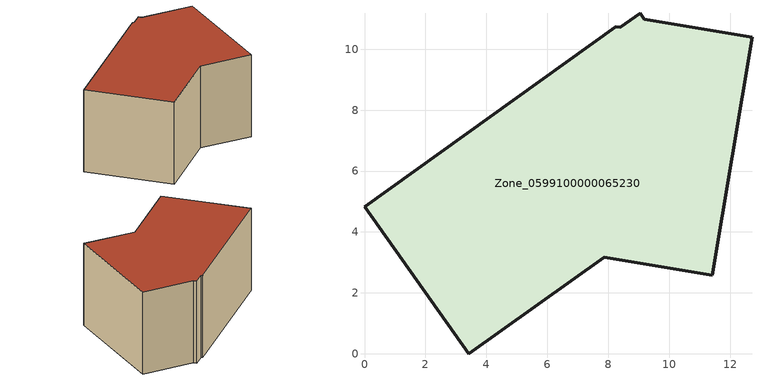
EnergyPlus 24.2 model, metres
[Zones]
Zone_0599100000065230
 floor ground (C_G): 7.87,3.17 3.42,0 0,4.83 8.24,10.73 8.4,10.71 9.05,11.18 9.19,10.99 12.72,10.4 11.41,2.58 z0
 wall outside (C_F): 8.24,10.73 0,4.83 3.42,0 7.87,3.17 11.41,2.58 12.72,10.4 9.19,10.99 9.05,11.18 8.4,10.71 8.24,10.73 z0:5.69
 roof outside (C_R): 8.4,10.71 8.24,10.73 0,4.83 3.42,0 7.87,3.17 11.41,2.58 12.72,10.4 9.19,10.99 9.05,11.18 z5.69
[BUILDING]
Pand.0599100000065230: North Axis=0; Terrain=City; Loads Convergence Tolerance Value=0.04; Temperature Convergence Tolerance Value=0.4; Solar Distribution=FullExterior; Maximum Number of Warmup Days=25; Minimum Number of Warmup Days=1
[Site:Location]
Rotterdam.The.Hague.AP_ZH_NLD Design_Conditions: Latitude=51.96; Longitude=4.45; Time Zone=1; Elevation=-4.5
[SITE:GROUNDTEMPERATURE:BUILDINGSURFACE]
18, 18, 18, 18, 18, 18, 18, 18, 18, 18, 18, 18
[MATERIAL] Thermal Absorptance=0.9; Solar Absorptance=0.7; Visible Absorptance=0.7
Name | Roughness | Thickness | Conductivity | Density | Specific Heat
G.TC.1975-1991 | MediumSmooth | 0.15 | 0.288461 | 540 | 1210
F.TC.1975-1991 | Rough | 0.3 | 0.230769 | 1920 | 840
R.TC.1975-1991 | MediumRough | 0.2 | 0.153846 | 1500 | 1000
[CONSTRUCTION]
C_G: G.TC.1975-1991
C_F: F.TC.1975-1991
C_R: R.TC.1975-1991
[ZONE]
Zone_0599100000065230: Type=1; Multiplier=1; Ceiling Height=Autocalculate; Volume=Autocalculate; Floor Area=autocalculate; Part of Total Floor Area=Yes
[ZONEINFILTRATION:DESIGNFLOWRATE]
Infil_Zone_0599100000065230: Zone or ZoneList or Space or SpaceList=Zone_0599100000065230; Schedule=AlwaysOn; Design Flow Rate Calculation Method=Flow/Area; Flow Rate per Floor Area=0.003; Constant Term Coefficient=1; Temperature Term Coefficient=0; Velocity Term Coefficient=0; Velocity Squared Term Coefficient=0
[HVACTEMPLATE:ZONE:IDEALLOADSAIRSYSTEM]
Zone_0599100000065230: Maximum Heating Supply Air Temperature=50; Minimum Cooling Supply Air Temperature=13; Maximum Heating Supply Air Humidity Ratio=0.0156; Minimum Cooling Supply Air Humidity Ratio=0.0077; Heating Limit=NoLimit; Cooling Limit=NoLimit; Dehumidification Control Type=ConstantSensibleHeatRatio; Cooling Sensible Heat Ratio=0.7; Dehumidification Setpoint=60; Humidification Control Type=None; Humidification Setpoint=30; Outdoor Air Method=None; Outdoor Air Flow Rate per Person=0.00944; Outdoor Air Flow Rate per Zone Floor Area=0; Outdoor Air Flow Rate per Zone=0; Demand Controlled Ventilation Type=None; Outdoor Air Economizer Type=NoEconomizer; Heat Recovery Type=None; Sensible Heat Recovery Effectiveness=0.7; Latent Heat Recovery Effectiveness=0.65
[ZONECONTROL:THERMOSTAT]
ThermostatControl_Zone_0599100000065230: Zone or ZoneList=Zone_0599100000065230; Control Type Schedule=DualSetpointControlType; Control 1=Thermostat_Zone_0599100000065230; Temperature Difference Between Cutout And Setpoint=0
[THERMOSTATSETPOINT:DUALSETPOINT]
Thermostat_Zone_0599100000065230: Heating Setpoint Temperature Schedule=HeatingSetpoint_Zone_0599100000065230; Cooling Setpoint Temperature Schedule=CoolingSetpoint_Zone_0599100000065230
[SCHEDULE:COMPACT]
HeatingSetpoint_Zone_0599100000065230: Through: 12/31, For: AllDays, Until: 24:00, 21
CoolingSetpoint_Zone_0599100000065230: Through: 12/31, For: AllDays, Until: 24:00, 24
DualSetpointControlType: Through: 12/31, For: AllDays, Until: 24:00, 4
AlwaysOn: Through: 12/31, For: AllDays, Until: 24:00, 1
